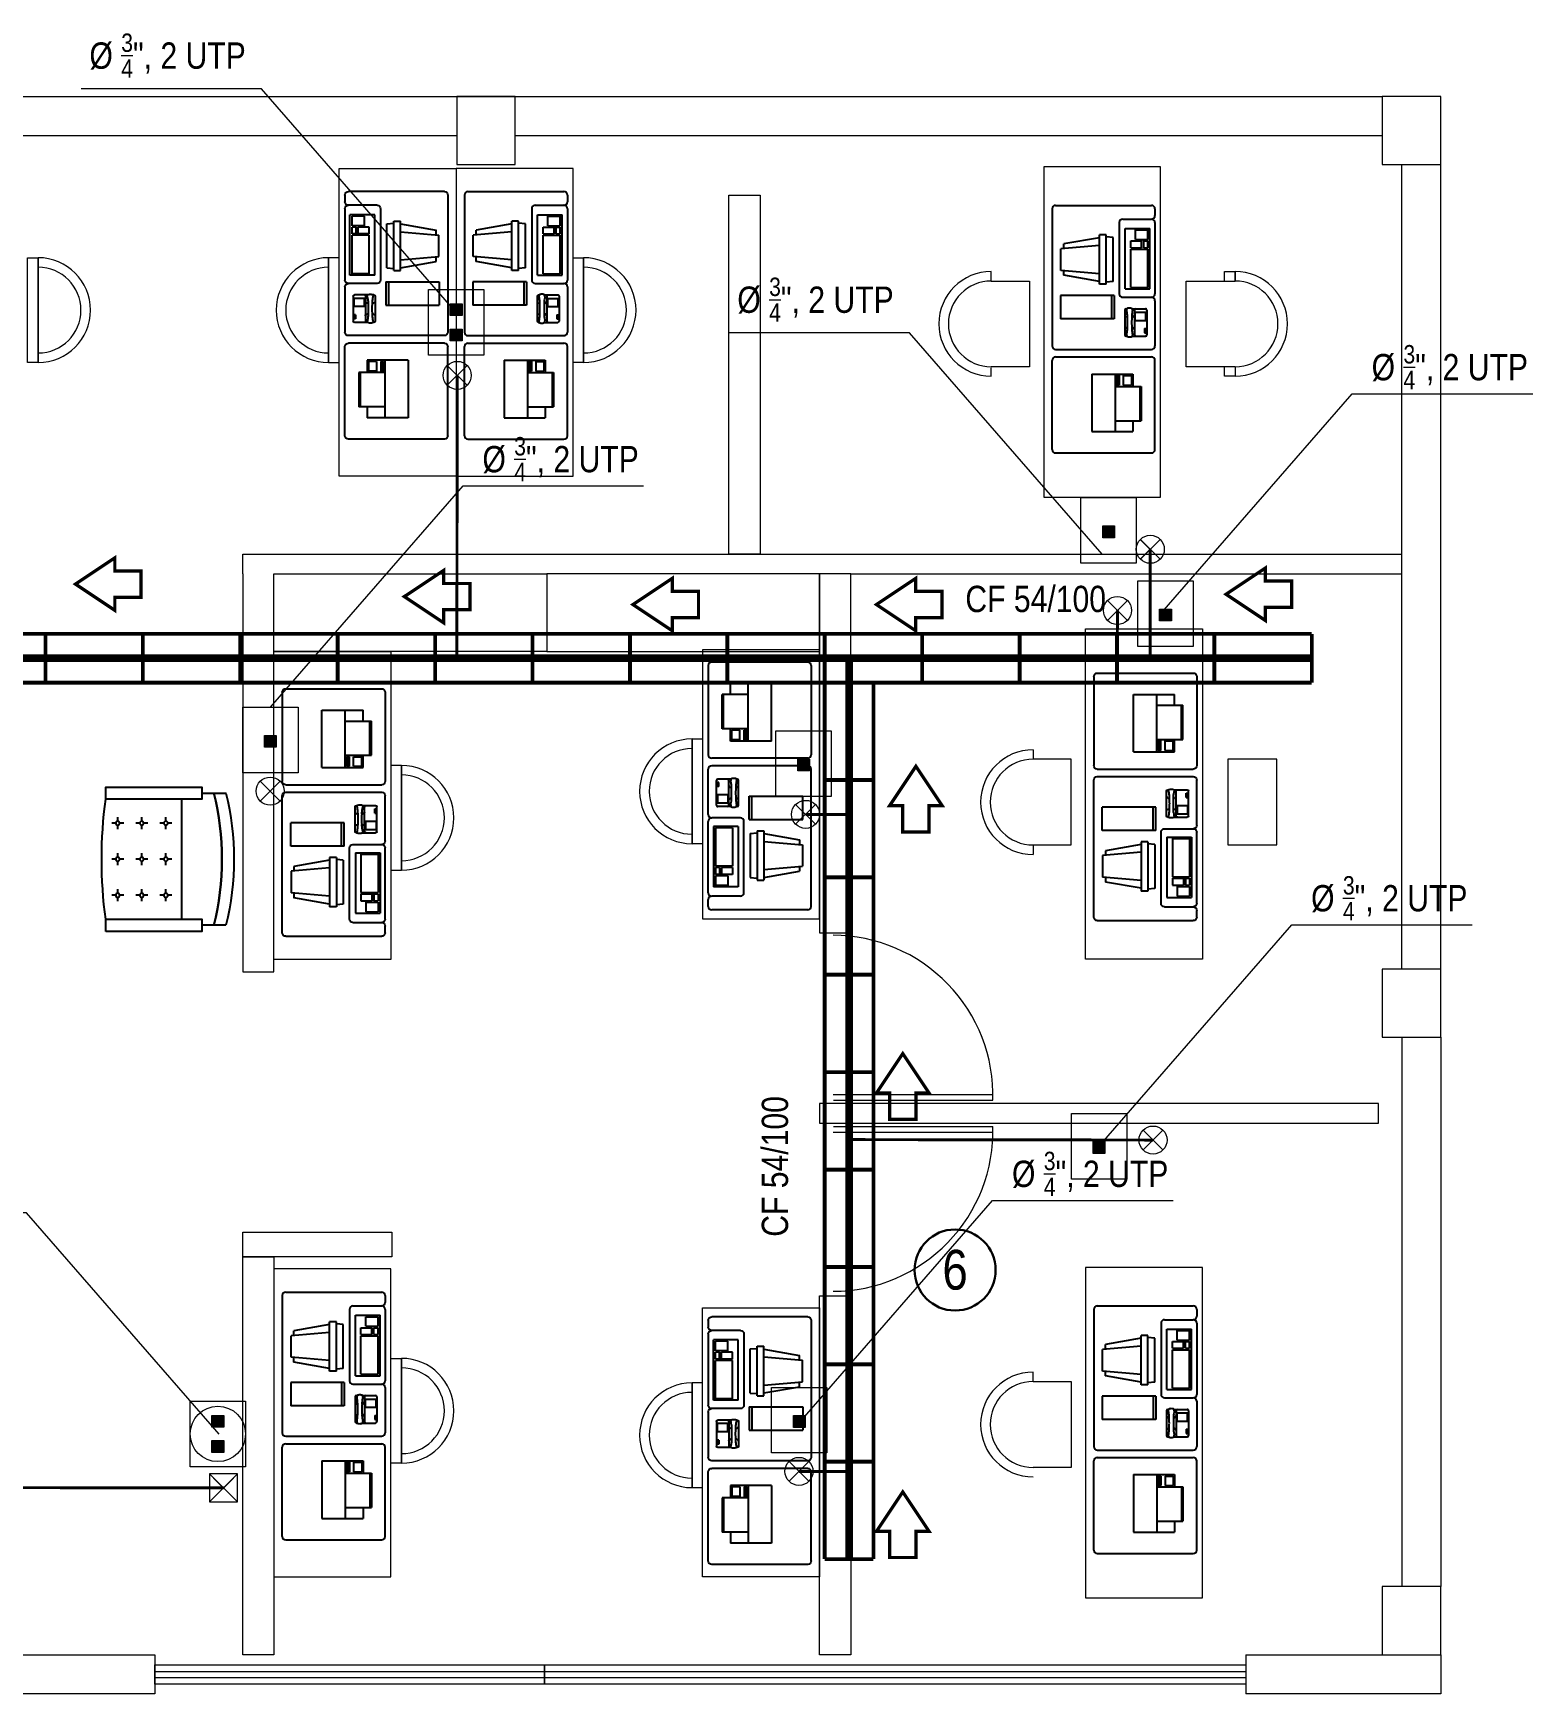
# Model space of a CAD drawing. Header units: millimetres. Extents: x 0 to 99.3, y 0 to 70.2.
# Drawn here: x 24.79 to 32.48, y 25.03 to 33.55 of the extents above; entities that cross this region are included whole.
import ezdxf

# ---------------------------------------------------------------- set-up
doc = ezdxf.new("R2010")
doc.units = ezdxf.units.MM
doc.linetypes.add('DASHED', pattern=[0.75, 0.5, -0.25])
for name, color, linetype, lineweight in [('ARQUITECTÓNICO', 152, 'Continuous', 0), ('INST. VOZ Y DATOS', 40, 'Continuous', 0), ('TEXTOS INST. VOZ Y DATOS', 1, 'Continuous', 0)]:
    doc.layers.add(name, color=color, linetype=linetype, lineweight=lineweight)
for name, color, linetype in [('MOVABLE_FURNISHINGS', 7, 'Continuous'), ('Muebles', 2, 'Continuous'), ('TRACO01', 7, 'Continuous'), ('TRACO02', 255, 'Continuous')]:
    doc.layers.add(name, color=color, linetype=linetype)
doc.styles.add('75', font='ARIALN.TTF', dxfattribs={"height": 0.135})

# ---------------------------------------------------------------- blocks, each defined once
blk = doc.blocks.new('A$C12894DB4')
at = {"layer": 'TRACO01', "color": 0}
for p, q in [((9.91, 5.66), (9.91, 5.26)), ((11.31, 5.66), (9.91, 5.66)), ((11.31, 5.46), (9.91, 5.46)), ((11.31, 5.26), (9.91, 5.26)), ((11.31, 5.66), (11.31, 5.26)), ((11.31, 4.66), (9.91, 4.66)), ((9.91, 4.66), (9.91, 3.46)), ((11.31, 3.46), (9.91, 3.46)), ((11.31, 4.66), (11.31, 3.46)), ((17.03, 4.24), (17.03, 4.14)), ((17.03, 3.36), (17.03, 1.44)), ((20.83, 4.44), (17.23, 4.44)), ((20.83, 3.04), (17.23, 3.04)), ((18.23, 4.2), (18.23, 4.05)), ((18.23, 3.43), (18.23, 3.28)), ((19.33, 2.91), (19.33, 1.37)), ((19.33, 2.91), (20.53, 2.91)), ((19.83, 4.2), (19.83, 4.05)), ((19.83, 3.43), (19.83, 3.28)), ((20.53, 2.91), (20.53, 1.37)), ((21.03, 4.24), (21.03, 4.13)), ((21.03, 3.36), (21.03, 1.44)), ((24.13, 3.58), (29.73, 3.58)), ((24.13, 3.58), (24.13, 1.08)), ((29.73, 3.58), (29.73, 1.08)), ((29.93, 3.58), (29.93, 1.98)), ((29.93, 3.58), (30.93, 3.58)), ((30.93, 3.58), (30.93, 1.98)), ((31.13, 2.88), (31.13, 1.08)), ((31.13, 2.88), (32.53, 2.88)), ((32.53, 2.88), (32.53, 1.08)), ((9.71, 2.26), (4.71, 2.26)), ((20.83, 1.24), (17.23, 1.24)), ((17.53, 1.57), (17.53, 1.37)), ((18.13, 1.57), (17.53, 1.57)), ((18.13, 1.37), (17.53, 1.37)), ((18.13, 1.57), (18.13, 1.37)), ((19.33, 1.37), (20.53, 1.37)), ((24.13, 1.08), (29.73, 1.08)), ((29.93, 1.98), (30.93, 1.98)), ((29.93, 1.68), (29.93, 1.08)), ((29.93, 1.68), (30.93, 1.68)), ((29.93, 1.08), (30.93, 1.08)), ((30.93, 1.68), (30.93, 1.08)), ((31.13, 1.08), (32.53, 1.08))]:
    blk.add_line(p, q, dxfattribs=at)
for centre, radius, start, end in [((18.18, 3.74), 1.25, 166.0825, 180), ((18.18, 3.74), 1.25, 180, 191.2958), ((17.19, 3.54), 0.24, 191.2958, 283.3617), ((17.16, 3.98), 0.2, 70.2489, 166.4245), ((17.23, 4.24), 0.2, 90, 180), ((17.23, 2.84), 0.2, 90, 180), ((18.07, 7.64), 3.57, 256.1032, 263.8325), ((18.07, -0.17), 3.57, 96.1675, 103.8968), ((16.93, 3.52), 0.369, 323.5958, 323.7272), ((18.64, 12.93), 8.89, 263.8325, 267.4371), ((18.64, -5.45), 8.89, 92.5629, 96.1675), ((17.99, 4.2), 0.24, 0, 90), ((17.99, 3.28), 0.24, 270, 0), ((19.03, 21.61), 17.58, 267.4371, 270), ((19.03, -14.14), 17.58, 90, 92.5629), ((19.03, 21.61), 17.58, 270, 272.5629), ((19.03, -14.14), 17.58, 87.4371, 90), ((19.42, 12.93), 8.89, 272.5629, 276.1675), ((19.42, -5.45), 8.89, 83.8325, 87.4371), ((20.07, 4.2), 0.24, 90, 180), ((20.07, 3.28), 0.24, 180, 270), ((19.99, 7.64), 3.57, 276.1675, 283.8968), ((19.99, -0.17), 3.57, 76.6383, 83.8325), ((20.87, 3.54), 0.24, 256.6383, 358.4297), ((20.83, 4.24), 0.2, 0, 90), ((20.83, 2.84), 0.2, 0, 90), ((20.9, 3.98), 0.2, 9.5352, 104.6502), ((20.4, 3.82), 0.72, 9.4076, 17.8024), ((19.88, 3.74), 1.25, 0, 9.4076), ((19.88, 3.74), 1.25, 350.5924, 360), ((17.23, 1.44), 0.2, 180, 270), ((20.83, 1.44), 0.2, 270, 0)]:
    blk.add_arc(centre, radius, start, end, dxfattribs=at)
at = {"layer": 'TRACO02', "color": 0}
for p, q in [((0, 14.54), (0, 0.54)), ((0.5, 15.04), (13.5, 15.04)), ((14, 14.54), (14, 0.54)), ((15.1, 14.54), (15.1, 0.54)), ((35.6, 15.04), (15.6, 15.04)), ((36.1, 14.54), (36.1, 0.54)), ((19.55, 6), (19.55, 13.8)), ((22.95, 13.8), (19.55, 13.8)), ((22.95, 6), (22.95, 13.8)), ((24.99, 8.15), (25.9, 13.35)), ((25.9, 13.35), (26.59, 13.35)), ((26.13, 8.15), (26.62, 13.75)), ((26.62, 13.75), (29.75, 13.75)), ((30.24, 8.15), (29.75, 13.75)), ((29.79, 13.35), (30.47, 13.35)), ((31.39, 8.15), (30.47, 13.35)), ((11.51, 9.26), (3.11, 9.26)), ((3.11, 9.26), (3.11, 3.26)), ((11.51, 9.26), (11.51, 3.26)), ((24.59, 8.15), (31.79, 8.15)), ((24.59, 7.15), (24.59, 8.15)), ((31.79, 7.15), (31.79, 8.15)), ((11.51, 5.86), (3.11, 5.86)), ((4.71, 5.86), (4.71, 2.06)), ((9.71, 5.86), (9.71, 2.06)), ((22.95, 6.4), (19.55, 6.4)), ((22.95, 6), (19.55, 6)), ((33.6, 5.24), (23.2, 5.24)), ((24.59, 7.15), (31.79, 7.15)), ((24.98, 6.15), (24.89, 7.15)), ((24.98, 6.15), (31.4, 6.15)), ((31.4, 6.15), (31.49, 7.15)), ((4.71, 3.26), (3.11, 3.26)), ((11.51, 3.26), (9.71, 3.26)), ((22.7, 4.74), (22.7, 0.54)), ((23.93, 4.38), (32.73, 4.38)), ((23.93, 4.38), (23.93, 0.78)), ((32.73, 4.38), (32.73, 0.78)), ((34.1, 4.74), (34.1, 0.54)), ((0.5, 0.04), (13.5, 0.04)), ((9.71, 2.06), (4.71, 2.06)), ((22.2, 0.04), (15.6, 0.04)), ((33.6, 0.04), (23.2, 0.04)), ((23.93, 0.78), (32.73, 0.78)), ((35.6, 0.04), (34.6, 0.04))]:
    blk.add_line(p, q, dxfattribs=at)
for centre, radius, start, end in [((0.5, 14.54), 0.5, 90, 180), ((13.5, 14.54), 0.5, 0, 90), ((15.6, 14.54), 0.5, 90, 180), ((35.6, 14.54), 0.5, 0, 90), ((23.2, 4.74), 0.5, 90, 180), ((33.6, 4.74), 0.5, 0, 90), ((0.5, 0.54), 0.5, 180, 270), ((13.5, 0.54), 0.5, 270, 0), ((15.6, 0.54), 0.5, 180, 270), ((22.2, 0.54), 0.5, 270, 0), ((23.2, 0.54), 0.5, 180, 270), ((27.71, -4.98), 5.57, 115.6743, 116.5651), ((29.09, -4.98), 5.57, 63.4349, 64.3257), ((33.6, 0.54), 0.5, 270, 0), ((34.6, 0.54), 0.5, 180, 270), ((35.6, 0.54), 0.5, 270, 0)]:
    blk.add_arc(centre, radius, start, end, dxfattribs=at)
blk = doc.blocks.new('Sillon_2')
at = {"layer": 'MOVABLE_FURNISHINGS', "color": 7, "linetype": 'Continuous'}
for points in [[(0.0375, 0.75), (0.0375, 0.675, -0.1212121), (0.8625, 0.675), (0.8625, 0.75, 0.1212121)], [(0.2125, 0.375, -1), (0.2375, 0.375, -1)], [(0.4375, 0.375, -1), (0.4625, 0.375, -1)], [(0.6625, 0.375, -1), (0.6875, 0.375, -1)], [(0.2125, 0.225, -1), (0.2375, 0.225, -1)], [(0.4375, 0.225, -1), (0.4625, 0.225, -1)], [(0.6625, 0.225, -1), (0.6875, 0.225, -1)], [(0.2125, 0.075, -1), (0.2375, 0.075, -1)], [(0.4375, 0.075, -1), (0.4625, 0.075, -1)], [(0.6625, 0.075, -1), (0.6875, 0.075, -1)]]:
    blk.add_lwpolyline(points, format="xyb", close=True, dxfattribs=at)
for points in [[(0.8625, 0.6), (0.8625, 0.675, 0.1212121), (0.0375, 0.675), (0.0375, 0.6)], [(0.0375, 0), (0.075, 0, 0.0666667), (0.825, 0), (0.8625, 0)]]:
    blk.add_lwpolyline(points, format="xyb", dxfattribs=at)
for points in [[(0, 0), (0.075, 0), (0.075, 0.6), (0, 0.6)], [(0.825, 0), (0.9, 0), (0.9, 0.6), (0.825, 0.6)]]:
    blk.add_lwpolyline(points, close=True, dxfattribs=at)
for points in [[(0.075, 0.475), (0.825, 0.475)], [(0.1875, 0.375), (0.2125, 0.375)], [(0.225, 0.4125), (0.225, 0.3875)], [(0.225, 0.3625), (0.225, 0.3375)], [(0.2375, 0.375), (0.2625, 0.375)], [(0.4125, 0.375), (0.4375, 0.375)], [(0.45, 0.4125), (0.45, 0.3875)], [(0.45, 0.3625), (0.45, 0.3375)], [(0.4625, 0.375), (0.4875, 0.375)], [(0.6375, 0.375), (0.6625, 0.375)], [(0.675, 0.4125), (0.675, 0.3875)], [(0.675, 0.3625), (0.675, 0.3375)], [(0.6875, 0.375), (0.7125, 0.375)], [(0.1875, 0.225), (0.2125, 0.225)], [(0.225, 0.2625), (0.225, 0.2375)], [(0.225, 0.2125), (0.225, 0.1875)], [(0.2375, 0.225), (0.2625, 0.225)], [(0.4125, 0.225), (0.4375, 0.225)], [(0.45, 0.2625), (0.45, 0.2375)], [(0.45, 0.2125), (0.45, 0.1875)], [(0.4625, 0.225), (0.4875, 0.225)], [(0.6375, 0.225), (0.6625, 0.225)], [(0.675, 0.2625), (0.675, 0.2375)], [(0.675, 0.2125), (0.675, 0.1875)], [(0.6875, 0.225), (0.7125, 0.225)], [(0.225, 0.1125), (0.225, 0.0875)], [(0.45, 0.1125), (0.45, 0.0875)], [(0.675, 0.1125), (0.675, 0.0875)], [(0.1875, 0.075), (0.2125, 0.075)], [(0.225, 0.0625), (0.225, 0.0375)], [(0.2375, 0.075), (0.2625, 0.075)], [(0.4125, 0.075), (0.4375, 0.075)], [(0.45, 0.0625), (0.45, 0.0375)], [(0.4625, 0.075), (0.4875, 0.075)], [(0.6375, 0.075), (0.6625, 0.075)], [(0.675, 0.0625), (0.675, 0.0375)], [(0.6875, 0.075), (0.7125, 0.075)]]:
    blk.add_lwpolyline(points, dxfattribs=at)
blk = doc.blocks.new('A$C1BEB1155')
at = {"layer": 'INST. VOZ Y DATOS', "color": 6}
for points in [[(0, 0.144), (0.1438, 0)], [(0, 0), (0.144, 0.144)]]:
    blk.add_lwpolyline(points, dxfattribs=at)
blk.add_lwpolyline([(0.144, 0.144), (0, 0.144), (0, 0), (0.144, 0)], close=True, dxfattribs=at)

msp = doc.modelspace()

# ---------------------------------------------------------------- hatches: boundary and pattern name
at = {"layer": 'INST. VOZ Y DATOS'}
for points in [[(26.9282, 32.165), (26.9885, 32.165), (26.9885, 32.1047), (26.9282, 32.1047)], [(26.9282, 32.0358), (26.9885, 32.0358), (26.9885, 31.9755), (26.9282, 31.9755)], [(30.2776, 31.0243), (30.3379, 31.0243), (30.3379, 30.964), (30.2776, 30.964)], [(30.5699, 30.5967), (30.6302, 30.5967), (30.6302, 30.5364), (30.5699, 30.5364)], [(25.9757, 29.9491), (26.036, 29.9491), (26.036, 29.8888), (25.9757, 29.8888)], [(28.7121, 29.8279), (28.7724, 29.8279), (28.7724, 29.7676), (28.7121, 29.7676)], [(30.2291, 27.8635), (30.2894, 27.8635), (30.2894, 27.8032), (30.2291, 27.8032)], [(25.7052, 26.4586), (25.7655, 26.4586), (25.7655, 26.3983), (25.7052, 26.3983)], [(28.6899, 26.457), (28.7502, 26.457), (28.7502, 26.3967), (28.6899, 26.3967)], [(25.7052, 26.3293), (25.7655, 26.3293), (25.7655, 26.269), (25.7052, 26.269)]]:
    msp.add_hatch(color=256, dxfattribs=at).paths.add_polyline_path(points)

# ---------------------------------------------------------------- linework, layer by layer
at = {"layer": 'ARQUITECTÓNICO'}
for p, q in [((32.0119, 28.7498), (32.0119, 33.0298)), ((31.8119, 30.7861), (31.8119, 32.8798)), ((24.8127, 31.864), (24.8127, 32.4018)), ((26.304, 31.864), (26.304, 32.4018)), ((27.6127, 31.864), (27.6127, 32.4018)), ((29.7054, 32.2823), (29.7054, 32.3311)), ((30.9564, 32.2823), (30.9564, 32.3311)), ((29.7054, 31.7933), (29.7054, 31.8374)), ((25.8632, 30.7798), (25.8632, 30.8798)), ((28.9837, 30.7798), (31.8119, 30.7798)), ((31.8119, 28.7498), (31.8119, 30.8298)), ((28.1691, 29.9314), (28.1691, 29.3937)), ((29.9196, 29.8761), (29.9196, 29.8274)), ((26.6778, 29.7956), (26.6778, 29.2578)), ((31.1706, 29.3871), (31.1706, 29.8274)), ((29.9196, 29.3871), (29.9196, 29.3384)), ((31.8119, 28.3998), (31.8119, 25.5798)), ((32.0119, 28.3998), (32.0119, 25.5798)), ((28.8933, 28.1057), (29.711, 28.1057)), ((28.8957, 28.0773), (29.7135, 28.0773)), ((28.8933, 27.9137), (29.711, 27.9137)), ((28.8957, 27.9421), (29.7135, 27.9421)), ((26.6778, 26.214), (26.6778, 26.7518)), ((28.1691, 26.088), (28.1691, 26.6257)), ((29.9196, 26.6323), (29.9196, 26.6811)), ((25.4119, 25.2298), (25.4119, 25.0298)), ((31.0119, 25.2298), (31.0119, 25.0298))]:
    msp.add_line(p, q, dxfattribs=at)
at = {"layer": 'ARQUITECTÓNICO', "linetype": 'Continuous', "ltscale": 0.03}
msp.add_line((25.8632, 30.8798), (31.8119, 30.8798), dxfattribs=at)
at = {"layer": 'ARQUITECTÓNICO', "color": 251, "true_color": 0x636466}
for p, q in [((25.4119, 25.144), (27.4119, 25.144)), ((25.4119, 25.114), (27.4119, 25.114)), ((27.4119, 25.144), (31.0119, 25.144)), ((27.4119, 25.114), (31.0119, 25.114))]:
    msp.add_line(p, q, dxfattribs=at)
at = {"layer": 'ARQUITECTÓNICO'}
for points in [[(19.1919, 33.2298), (31.7119, 33.2298)], [(23.4619, 33.0298), (26.9619, 33.0298)], [(27.2619, 33.0298), (31.7119, 33.0298)], [(30.902, 32.2823), (30.902, 32.3311), (30.9564, 32.3311), (30.9564, 32.2823)], [(29.7054, 32.2823), (29.9017, 32.2823), (29.9017, 31.842), (29.7054, 31.842), (29.7054, 31.842)], [(30.9564, 31.842), (30.9564, 31.842), (30.7057, 31.842), (30.7057, 32.2823), (30.9564, 32.2823)], [(30.9564, 31.842), (30.9564, 31.7935), (30.902, 31.7935), (30.902, 31.842)], [(25.8632, 30.7798), (25.8632, 28.7362), (26.0234, 28.7362), (26.0234, 30.7798)], [(29.9196, 29.3871), (30.1159, 29.3871), (30.1159, 29.8274), (29.9196, 29.8274), (29.9196, 29.8274)], [(31.1706, 29.8274), (31.1706, 29.8274), (30.9199, 29.8274), (30.9199, 29.3871), (31.1706, 29.3871)], [(29.9196, 26.6323), (30.1159, 26.6323), (30.1159, 26.192), (29.9196, 26.192), (29.9196, 26.192)], [(25.4119, 25.0298), (24.2119, 25.0298), (24.2119, 25.2298), (25.4119, 25.2298)], [(31.0119, 25.2298), (32.0119, 25.2298), (32.0119, 25.0298), (31.0119, 25.0298)]]:
    msp.add_lwpolyline(points, dxfattribs=at)
for points in [[(26.9619, 33.2298), (26.9619, 32.8798), (27.2619, 32.8798), (27.2619, 33.2298)], [(31.7119, 33.2298), (31.7119, 32.8798), (32.0119, 32.8798), (32.0119, 33.2298)], [(26.3584, 31.2798), (26.3584, 32.8607), (26.9584, 32.8607), (26.9584, 31.2798)], [(27.5584, 31.2798), (27.5584, 32.8607), (26.9584, 32.8607), (26.9584, 31.2798)], [(30.5745, 31.1719), (30.5745, 32.8682), (29.9745, 32.8682), (29.9745, 31.1719)], [(28.3584, 30.8798), (28.3584, 32.7234), (28.5187, 32.7234), (28.5187, 30.8798)], [(24.7584, 31.8642), (24.7584, 32.4018), (24.8127, 32.4018), (24.8127, 31.8642)], [(26.3584, 31.8642), (26.3584, 32.4018), (26.304, 32.4018), (26.304, 31.8642)], [(27.5584, 31.8642), (27.5584, 32.4018), (27.6127, 32.4018), (27.6127, 31.8642)], [(26.304, 31.9522), (26.304, 32.3136), (26.304, 32.3136), (26.304, 31.9522)], [(27.6127, 31.9522), (27.6127, 32.3136), (27.6127, 32.3136), (27.6127, 31.9522)], [(30.7887, 30.4975), (30.7887, 28.8012), (30.1887, 28.8012), (30.1887, 30.4975)], [(26.6234, 30.3798), (26.6234, 28.7989), (26.0234, 28.7989), (26.0234, 30.3798)], [(28.2234, 30.3896), (28.2234, 29.0087), (28.8234, 29.0087), (28.8234, 30.3896)], [(28.2234, 29.9312), (28.2234, 29.3937), (28.1691, 29.3937), (28.1691, 29.9312)], [(28.1691, 29.8432), (28.1691, 29.4819), (28.1691, 29.4819), (28.1691, 29.8432)], [(26.6234, 29.7954), (26.6234, 29.2578), (26.6778, 29.2578), (26.6778, 29.7954)], [(26.6778, 29.7074), (26.6778, 29.346), (26.6778, 29.346), (26.6778, 29.7074)], [(31.7119, 28.7498), (31.7119, 28.3998), (32.0119, 28.3998), (32.0119, 28.7498)], [(31.6935, 27.9597), (31.6928, 28.0597), (28.8234, 28.0597), (28.8234, 27.9597)], [(25.8632, 27.2734), (25.8632, 27.3996), (26.6275, 27.3996), (26.6275, 27.2734)], [(25.8632, 25.2298), (25.8632, 27.2734), (26.0234, 27.2734), (26.0234, 25.2298)], [(26.6234, 25.6298), (26.6234, 27.2107), (26.0234, 27.2107), (26.0234, 25.6298)], [(30.7887, 25.5219), (30.7887, 27.2182), (30.1887, 27.2182), (30.1887, 25.5219)], [(28.8234, 25.2298), (28.8234, 27.0734), (28.9837, 27.0734), (28.9837, 25.2298)], [(28.2234, 25.6298), (28.2234, 27.0107), (28.8234, 27.0107), (28.8234, 25.6298)], [(26.6234, 26.2142), (26.6234, 26.7518), (26.6778, 26.7518), (26.6778, 26.2142)], [(26.6778, 26.3022), (26.6778, 26.6636), (26.6778, 26.6636), (26.6778, 26.3022)], [(28.2234, 26.0882), (28.2234, 26.6257), (28.1691, 26.6257), (28.1691, 26.0882)], [(28.1691, 26.1762), (28.1691, 26.5375), (28.1691, 26.5375), (28.1691, 26.1762)], [(31.7119, 25.5798), (31.7119, 25.2298), (32.0119, 25.2298), (32.0119, 25.5798)]]:
    msp.add_lwpolyline(points, close=True, dxfattribs=at)
at = {"layer": 'ARQUITECTÓNICO', "color": 0}
for points in [[(24.8127, 31.9522), (24.8127, 32.3136), (24.8127, 32.3136), (24.8127, 31.9522)], [(27.4234, 30.7798), (27.4234, 30.3798), (26.0234, 30.3798), (26.0234, 30.7798)], [(27.4234, 30.7798), (27.4234, 30.3798), (28.8234, 30.3798), (28.8234, 30.7798)], [(28.8234, 30.7798), (28.8234, 28.9362), (28.9837, 28.9362), (28.9837, 30.7798)]]:
    msp.add_lwpolyline(points, close=True, dxfattribs=at)
at = {"layer": 'ARQUITECTÓNICO', "color": 251, "true_color": 0x636466}
for points in [[(25.4119, 25.179), (27.4119, 25.179), (27.4119, 25.079), (25.4119, 25.079)], [(27.4119, 25.179), (31.0119, 25.179), (31.0119, 25.079), (27.4119, 25.079)]]:
    msp.add_lwpolyline(points, close=True, dxfattribs=at)
at = {"layer": 'ARQUITECTÓNICO'}
for centre, radius, start, end in [((24.8127, 32.1329), 0.2689, 270, 90), ((26.304, 32.1329), 0.2689, 90, 270), ((27.6127, 32.1329), 0.2689, 270, 90), ((24.8127, 32.1329), 0.2201, 270, 90), ((26.304, 32.1329), 0.2201, 90, 270), ((27.6127, 32.1329), 0.2201, 270, 90), ((29.7054, 32.0622), 0.2689, 90, 270), ((30.9564, 32.0622), 0.2689, 270, 90), ((29.7054, 32.0622), 0.2201, 90, 270), ((30.9564, 32.0622), 0.2201, 270, 90), ((28.1691, 29.6625), 0.2689, 90, 270), ((28.1691, 29.6625), 0.2201, 90, 270), ((29.9196, 29.6072), 0.2689, 90, 270), ((26.6778, 29.5267), 0.2689, 270, 90), ((29.9196, 29.6072), 0.2201, 90, 270), ((26.6778, 29.5267), 0.2201, 270, 90), ((26.6778, 26.4829), 0.2689, 270, 90), ((26.6778, 26.4829), 0.2201, 270, 90), ((28.1691, 26.3569), 0.2689, 90, 270), ((29.9196, 26.4122), 0.2689, 90, 270), ((29.9196, 26.4122), 0.2201, 90, 270), ((28.1691, 26.3569), 0.2201, 90, 270)]:
    msp.add_arc(centre, radius, start, end, dxfattribs=at)
at = {"layer": 'ARQUITECTÓNICO', "ltscale": 0.03}
for centre, start, end in [((28.8912, 28.1009), 358.35874, 89.85444), ((28.8912, 27.9185), 270.14556, 1.64126)]:
    msp.add_arc(centre, 0.8226, start, end, dxfattribs=at)
at = {"layer": 'INST. VOZ Y DATOS'}
for points in [[(26.8163, 32.2387), (27.1005, 32.2387), (27.1005, 31.9018), (26.8163, 31.9018)], [(26.9282, 32.165), (26.9885, 32.165), (26.9885, 32.1047), (26.9282, 32.1047)], [(26.9282, 32.0358), (26.9885, 32.0358), (26.9885, 31.9755), (26.9282, 31.9755)], [(30.165, 31.1701), (30.4492, 31.1701), (30.4492, 30.8332), (30.165, 30.8332)], [(30.277, 31.025), (30.3373, 31.025), (30.3373, 30.9647), (30.277, 30.9647)], [(30.4574, 30.7425), (30.7415, 30.7425), (30.7415, 30.4056), (30.4574, 30.4056)], [(30.5693, 30.5974), (30.6296, 30.5974), (30.6296, 30.5371), (30.5693, 30.5371)], [(25.8632, 30.095), (26.1474, 30.095), (26.1474, 29.758), (25.8632, 29.758)], [(25.9751, 29.9498), (26.0354, 29.9498), (26.0354, 29.8895), (25.9751, 29.8895)], [(28.5996, 29.9737), (28.8838, 29.9737), (28.8838, 29.6368), (28.5996, 29.6368)], [(28.7115, 29.8285), (28.7718, 29.8285), (28.7718, 29.7682), (28.7115, 29.7682)], [(30.1166, 28.0094), (30.4007, 28.0094), (30.4007, 27.6724), (30.1166, 27.6724)], [(30.2285, 27.8642), (30.2888, 27.8642), (30.2888, 27.8039), (30.2285, 27.8039)], [(28.5774, 26.6028), (28.8616, 26.6028), (28.8616, 26.2659), (28.5774, 26.2659)], [(25.5933, 26.5323), (25.8774, 26.5323), (25.8774, 26.1953), (25.5933, 26.1953)], [(25.7052, 26.4586), (25.7655, 26.4586), (25.7655, 26.3983), (25.7052, 26.3983)], [(28.6893, 26.4576), (28.7496, 26.4576), (28.7496, 26.3973), (28.6893, 26.3973)], [(25.7052, 26.3293), (25.7655, 26.3293), (25.7655, 26.269), (25.7052, 26.269)]]:
    msp.add_lwpolyline(points, close=True, dxfattribs=at)
at = {"layer": 'INST. VOZ Y DATOS', "color": 6}
for points in [[(26.913, 31.8488), (27.0148, 31.7469)], [(26.913, 31.7469), (27.0148, 31.8488)], [(30.4702, 30.9561), (30.572, 30.8543)], [(30.4702, 30.8543), (30.572, 30.9561)], [(30.3017, 30.642), (30.4036, 30.5402)], [(30.3017, 30.5402), (30.4036, 30.642)], [(25.9528, 29.7145), (26.0546, 29.6127)], [(25.9528, 29.6127), (26.0546, 29.7145)], [(28.701, 29.5952), (28.8028, 29.4934)], [(28.701, 29.4934), (28.8028, 29.5952)], [(30.4846, 27.9233), (30.5865, 27.8215)], [(30.4846, 27.8215), (30.5865, 27.9233)], [(28.667, 26.2224), (28.7688, 26.1205)], [(28.667, 26.1205), (28.7688, 26.2224)], [(25.7137, 26.1374), (25.8155, 26.0356)], [(25.7137, 26.0356), (25.8155, 26.1374)]]:
    msp.add_lwpolyline(points, dxfattribs=at)
at = {"layer": 'INST. VOZ Y DATOS', "color": 6, "ltscale": 0.1}
for points in [[(27.0148, 31.8488), (26.9131, 31.7469)], [(26.9131, 31.8487), (27.0148, 31.7469)], [(30.4703, 30.9561), (30.572, 30.8543)], [(30.572, 30.9561), (30.4703, 30.8543)], [(30.3018, 30.642), (30.4036, 30.5402)], [(30.4036, 30.642), (30.3019, 30.5401)], [(25.9529, 29.7145), (26.0546, 29.6127)], [(26.0546, 29.7145), (25.9529, 29.6127)], [(28.7011, 29.5952), (28.8028, 29.4934)], [(28.8028, 29.5952), (28.7011, 29.4933)], [(30.4847, 27.9233), (30.5865, 27.8215)], [(30.5865, 27.9233), (30.4848, 27.8215)], [(28.7688, 26.2224), (28.6671, 26.1205)], [(28.6671, 26.2223), (28.7688, 26.1205)]]:
    msp.add_lwpolyline(points, dxfattribs=at)
at = {"layer": 'INST. VOZ Y DATOS', "color": 6, "linetype": 'DASHED', "ltscale": 0.01, "const_width": 0.015}
for points in [[(26.9621, 30.3459), (26.964, 31.7978)], [(30.5201, 30.3459), (30.5212, 30.9052)], [(30.3519, 30.3459), (30.3527, 30.5911)], [(28.7519, 29.5442), (28.9837, 29.5439)], [(28.9755, 27.8747), (30.5356, 27.8724)], [(28.718, 26.1714), (28.9837, 26.171)], [(23.297, 26.0901), (25.7646, 26.0865)]]:
    msp.add_lwpolyline(points, dxfattribs=at)
at = {"layer": 'INST. VOZ Y DATOS', "const_width": 0.02}
for points in [[(23.3505, 30.4709), (27.8505, 30.4709)], [(24.8505, 30.2209), (24.8505, 30.4709)], [(25.3505, 30.2209), (25.3505, 30.4709)], [(25.8505, 30.2209), (25.8505, 30.4709)], [(26.3505, 30.2209), (26.3505, 30.4709)], [(26.8505, 30.2209), (26.8505, 30.4709)], [(26.8505, 30.4709), (31.3505, 30.4709)], [(27.3505, 30.2209), (27.3505, 30.4709)], [(27.3505, 30.2209), (27.3505, 30.4709)], [(27.8505, 30.2209), (27.8505, 30.4709)], [(27.8505, 30.2209), (27.8505, 30.4709)], [(28.3505, 30.2209), (28.3505, 30.4709)], [(28.8505, 30.2209), (28.8505, 30.4709)], [(29.3505, 30.2209), (29.3505, 30.4709)], [(29.8505, 30.2209), (29.8505, 30.4709)], [(30.3505, 30.2209), (30.3505, 30.4709)], [(30.8505, 30.2209), (30.8505, 30.4709)], [(31.3505, 30.2209), (31.3505, 30.4709)], [(23.3505, 30.2209), (27.8505, 30.2209)], [(26.8505, 30.2209), (31.3505, 30.2209)], [(28.8505, 30.2209), (28.8505, 25.7209)], [(29.1005, 30.2209), (29.1005, 25.7209)], [(28.8505, 29.7209), (29.1005, 29.7209)], [(28.8505, 29.2209), (29.1005, 29.2209)], [(28.8505, 28.7209), (29.1005, 28.7209)], [(28.8505, 28.2209), (29.1005, 28.2209)], [(28.8505, 27.7209), (29.1005, 27.7209)], [(28.8505, 27.2209), (29.1005, 27.2209)], [(28.8505, 26.7209), (29.1005, 26.7209)], [(28.8505, 26.2209), (29.1005, 26.2209)], [(28.8505, 25.7209), (29.1005, 25.7209)]]:
    msp.add_lwpolyline(points, dxfattribs=at)
at = {"layer": 'INST. VOZ Y DATOS', "color": 6, "const_width": 0.04}
for points in [[(23.2255, 30.3459), (27.8505, 30.3459)], [(26.7255, 30.3459), (31.3505, 30.3459)], [(28.9755, 30.3459), (28.9755, 25.7209)]]:
    msp.add_lwpolyline(points, dxfattribs=at)
at = {"layer": 'INST. VOZ Y DATOS', "color": 6, "ltscale": 0.1}
for centre in [(26.964, 31.7978), (30.5212, 30.9052), (30.3527, 30.5911), (26.0038, 29.6636), (28.752, 29.5443), (30.5356, 27.8724), (28.718, 26.1714)]:
    msp.add_circle(centre, 0.072, dxfattribs=at)
at = {"layer": 'INST. VOZ Y DATOS', "ltscale": 0.1}
msp.add_circle((25.7354, 26.3638), 0.1421, dxfattribs=at)
at = {"layer": 'TEXTOS INST. VOZ Y DATOS'}
for points in [[(26.9482, 32.1329), (25.9597, 33.2685), (25.0329, 33.2685)], [(30.2737, 30.8798), (29.2852, 32.0154), (28.3584, 32.0154)], [(30.5693, 30.5672), (31.5578, 31.7028), (32.4846, 31.7028)], [(26.0053, 30.095), (26.9937, 31.2306), (27.9206, 31.2306)], [(30.2587, 27.8409), (31.2472, 28.9765), (32.174, 28.9765)], [(28.7234, 26.4262), (29.7119, 27.5617), (30.6387, 27.5617)], [(25.742, 26.3634), (24.7535, 27.499), (23.8267, 27.499)]]:
    msp.add_lwpolyline(points, dxfattribs=at)
at = {"layer": 'TEXTOS INST. VOZ Y DATOS', "const_width": 0.0168}
for points in [[(25.3414, 30.7264), (25.3414, 30.6591), (25.2066, 30.6591), (25.2066, 30.5917), (25.0046, 30.7264), (25.2066, 30.8612), (25.2066, 30.7938), (25.3414, 30.7938)], [(27.0291, 30.6622), (27.0291, 30.5948), (26.8944, 30.5948), (26.8944, 30.5275), (26.6923, 30.6622), (26.8944, 30.7969), (26.8944, 30.7296), (27.0291, 30.7296)], [(31.247, 30.6743), (31.247, 30.6069), (31.1122, 30.6069), (31.1122, 30.5396), (30.9102, 30.6743), (31.1122, 30.809), (31.1122, 30.7417), (31.247, 30.7417)], [(28.2025, 30.6213), (28.2025, 30.554), (28.0677, 30.554), (28.0677, 30.4866), (27.8657, 30.6213), (28.0677, 30.756), (28.0677, 30.6887), (28.2025, 30.6887)], [(29.4525, 30.6213), (29.4525, 30.554), (29.3177, 30.554), (29.3177, 30.4866), (29.1157, 30.6213), (29.3177, 30.756), (29.3177, 30.6887), (29.4525, 30.6887)], [(29.3183, 29.4543), (29.251, 29.4543), (29.251, 29.589), (29.1836, 29.589), (29.3183, 29.7911), (29.4531, 29.589), (29.3857, 29.589), (29.3857, 29.4543)], [(29.2509, 27.9793), (29.1836, 27.9793), (29.1836, 28.114), (29.1162, 28.114), (29.2509, 28.3161), (29.3857, 28.114), (29.3183, 28.114), (29.3183, 27.9793)], [(29.2509, 25.7293), (29.1836, 25.7293), (29.1836, 25.864), (29.1162, 25.864), (29.2509, 26.0661), (29.3857, 25.864), (29.3183, 25.864), (29.3183, 25.7293)]]:
    msp.add_lwpolyline(points, close=True, dxfattribs=at)
at = {"layer": 'TEXTOS INST. VOZ Y DATOS', "lineweight": 30}
msp.add_circle((29.5194, 27.2053), 0.2081, dxfattribs=at)

# ---------------------------------------------------------------- block references
at = {"layer": 'ARQUITECTÓNICO'}
for name, p, xscale, yscale, zscale, rotation in [('A$C12894DB4', (26.3861, 31.4702), -0.03521116158080062, 0.03521116158080417, 0.03521116158074283, 270), ('A$C12894DB4', (27.5307, 31.4702), 0.03521116158080062, 0.03521116158080062, 0.03521116158080062, 89.99999999999997), ('A$C12894DB4', (30.5468, 31.3995), 0.03521116158080062, 0.03521116158080062, 0.03521116158080062, 89.99999999999997), ('A$C12894DB4', (28.2512, 30.3253), 0.03521116158071891, 0.03521116158071891, 0.03521116158071891, 270), ('A$C12894DB4', (30.761, 30.2699), -0.03521116158071891, 0.03521116158080417, 0.03521116158074283, 90), ('A$C12894DB4', (26.5957, 30.1894), -0.03521116158071891, 0.03521116158080417, 0.03521116158074283, 90), ('Sillon_2', (25.1597, 28.9438), -0.8229319101525334, 0.8229319101525334, 0.8229319101525334, 270), ('A$C12894DB4', (26.5957, 25.8202), 0.03521116158080062, 0.03521116158080062, 0.03521116158080062, 89.99999999999997), ('A$C12894DB4', (28.2512, 25.6942), -0.03521116158080062, 0.03521116158080417, 0.03521116158074283, 270), ('A$C12894DB4', (30.761, 25.7495), 0.03521116158080062, 0.03521116158080062, 0.03521116158080062, 89.99999999999997)]:
    msp.add_blockref(name, p, dxfattribs=dict(at, xscale=xscale, yscale=yscale, zscale=zscale, rotation=rotation))
at = {"layer": 'Muebles', "ltscale": 0.1}
msp.add_blockref('A$C1BEB1155', (25.6926, 26.0145), dxfattribs=at)

# ---------------------------------------------------------------- texts
at = {"layer": 'TEXTOS INST. VOZ Y DATOS', "style": '75'}
for s, insert, char_height, width, attachment_point in [('\\A1;%%C {\\H0.7x;\\S3/4;}", 2 UTP', (25.8787, 33.5529), 0.135, 2.199121, 3), ('\\A1;%%C {\\H0.7x;\\S3/4;}", 2 UTP', (29.2042, 32.2998), 0.135, 2.199121, 3), ('\\A1;%%C {\\H0.7x;\\S3/4;}", 2 UTP', (32.46, 31.9535), 0.135, 2.199121, 3), ('\\A1;%%C {\\H0.7x;\\S3/4;}", 2 UTP', (27.8959, 31.4812), 0.135, 2.199121, 3), ('CF 54/100', (29.9331, 30.7177), 0.135, 1.539073, 2), ('\\A1;%%C {\\H0.7x;\\S3/4;}", 2 UTP', (32.1493, 29.2272), 0.135, 2.199121, 3), ('\\A1;%%C {\\H0.7x;\\S3/4;}", 2 UTP', (30.614, 27.8124), 0.135, 2.199121, 3), ('6', (29.5194, 27.2053), 0.204, 1.846887, 5)]:
    msp.add_mtext(s, dxfattribs=dict(at, insert=insert, char_height=char_height, width=width, attachment_point=attachment_point))
at = {"layer": 'TEXTOS INST. VOZ Y DATOS', "insert": (28.5271, 27.7371), "char_height": 0.135, "width": 1.539073, "attachment_point": 2, "rotation": 90, "style": '75'}
msp.add_mtext('CF 54/100', dxfattribs=at)

doc.saveas('drawing.dxf')
